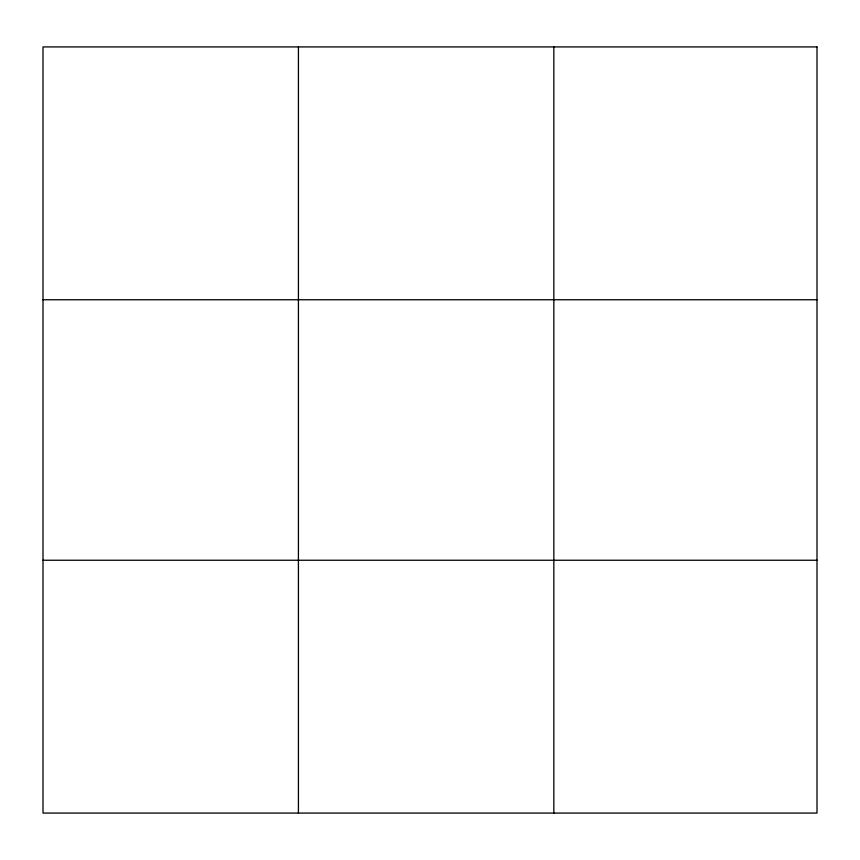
<?xml version="1.0" encoding="UTF-8"?>
<svg xmlns="http://www.w3.org/2000/svg" width="860" height="860" viewBox="0 0 860 860"><rect width="100%" height="100%" fill="white"/><g stroke="black" fill="none" stroke-linecap="round" stroke-linejoin="round"><path stroke-width="1.29" d="M298.42 813.076L298.42 46.924M553.84 813.076L553.84 46.924M43 299.753L817 299.753M43 560.247L817 560.247M817 46.924L817 813.076L43 813.076L43 46.924L817 46.924"/></g></svg>
